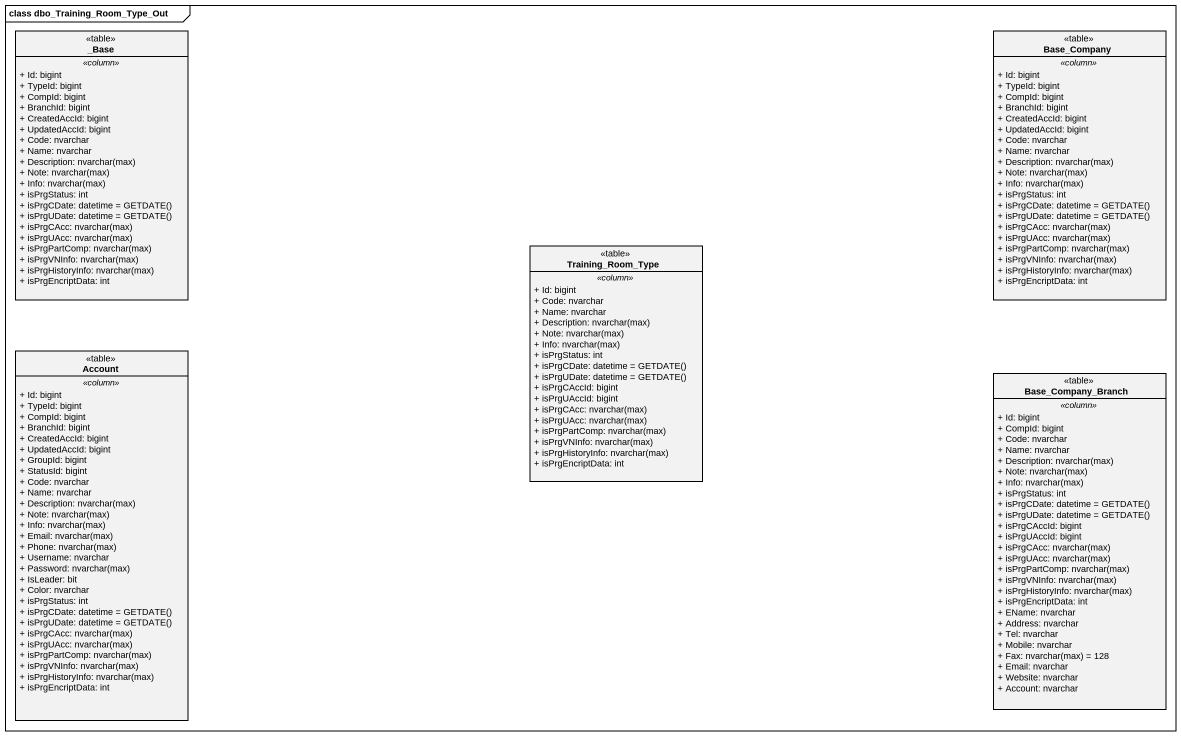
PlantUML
@startuml
mainframe class dbo_Training_Room_Type_Out
hide circle
hide empty members
skinparam classAttributeIconSize 0
class "_Base" as Base <<table>> {
  .. <<column>> ..
  + Id: bigint
  + TypeId: bigint
  + CompId: bigint
  + BranchId: bigint
  + CreatedAccId: bigint
  + UpdatedAccId: bigint
  + Code: nvarchar
  + Name: nvarchar
  {field} + Description: nvarchar(max)
  {field} + Note: nvarchar(max)
  {field} + Info: nvarchar(max)
  + isPrgStatus: int
  {field} + isPrgCDate: datetime = GETDATE()
  {field} + isPrgUDate: datetime = GETDATE()
  {field} + isPrgCAcc: nvarchar(max)
  {field} + isPrgUAcc: nvarchar(max)
  {field} + isPrgPartComp: nvarchar(max)
  {field} + isPrgVNInfo: nvarchar(max)
  {field} + isPrgHistoryInfo: nvarchar(max)
  + isPrgEncriptData: int
}
class Base_Company <<table>> {
  .. <<column>> ..
  + Id: bigint
  + TypeId: bigint
  + CompId: bigint
  + BranchId: bigint
  + CreatedAccId: bigint
  + UpdatedAccId: bigint
  + Code: nvarchar
  + Name: nvarchar
  {field} + Description: nvarchar(max)
  {field} + Note: nvarchar(max)
  {field} + Info: nvarchar(max)
  + isPrgStatus: int
  {field} + isPrgCDate: datetime = GETDATE()
  {field} + isPrgUDate: datetime = GETDATE()
  {field} + isPrgCAcc: nvarchar(max)
  {field} + isPrgUAcc: nvarchar(max)
  {field} + isPrgPartComp: nvarchar(max)
  {field} + isPrgVNInfo: nvarchar(max)
  {field} + isPrgHistoryInfo: nvarchar(max)
  + isPrgEncriptData: int
}
class Training_Room_Type <<table>> {
  .. <<column>> ..
  + Id: bigint
  + Code: nvarchar
  + Name: nvarchar
  {field} + Description: nvarchar(max)
  {field} + Note: nvarchar(max)
  {field} + Info: nvarchar(max)
  + isPrgStatus: int
  {field} + isPrgCDate: datetime = GETDATE()
  {field} + isPrgUDate: datetime = GETDATE()
  + isPrgCAccId: bigint
  + isPrgUAccId: bigint
  {field} + isPrgCAcc: nvarchar(max)
  {field} + isPrgUAcc: nvarchar(max)
  {field} + isPrgPartComp: nvarchar(max)
  {field} + isPrgVNInfo: nvarchar(max)
  {field} + isPrgHistoryInfo: nvarchar(max)
  + isPrgEncriptData: int
}
class Account <<table>> {
  .. <<column>> ..
  + Id: bigint
  + TypeId: bigint
  + CompId: bigint
  + BranchId: bigint
  + CreatedAccId: bigint
  + UpdatedAccId: bigint
  + GroupId: bigint
  + StatusId: bigint
  + Code: nvarchar
  + Name: nvarchar
  {field} + Description: nvarchar(max)
  {field} + Note: nvarchar(max)
  {field} + Info: nvarchar(max)
  {field} + Email: nvarchar(max)
  {field} + Phone: nvarchar(max)
  + Username: nvarchar
  {field} + Password: nvarchar(max)
  + IsLeader: bit
  + Color: nvarchar
  + isPrgStatus: int
  {field} + isPrgCDate: datetime = GETDATE()
  {field} + isPrgUDate: datetime = GETDATE()
  {field} + isPrgCAcc: nvarchar(max)
  {field} + isPrgUAcc: nvarchar(max)
  {field} + isPrgPartComp: nvarchar(max)
  {field} + isPrgVNInfo: nvarchar(max)
  {field} + isPrgHistoryInfo: nvarchar(max)
  + isPrgEncriptData: int
}
class Base_Company_Branch <<table>> {
  .. <<column>> ..
  + Id: bigint
  + CompId: bigint
  + Code: nvarchar
  + Name: nvarchar
  {field} + Description: nvarchar(max)
  {field} + Note: nvarchar(max)
  {field} + Info: nvarchar(max)
  + isPrgStatus: int
  {field} + isPrgCDate: datetime = GETDATE()
  {field} + isPrgUDate: datetime = GETDATE()
  + isPrgCAccId: bigint
  + isPrgUAccId: bigint
  {field} + isPrgCAcc: nvarchar(max)
  {field} + isPrgUAcc: nvarchar(max)
  {field} + isPrgPartComp: nvarchar(max)
  {field} + isPrgVNInfo: nvarchar(max)
  {field} + isPrgHistoryInfo: nvarchar(max)
  + isPrgEncriptData: int
  + EName: nvarchar
  + Address: nvarchar
  + Tel: nvarchar
  + Mobile: nvarchar
  {field} + Fax: nvarchar(max) = 128
  + Email: nvarchar
  + Website: nvarchar
  + Account: nvarchar
}
@enduml
